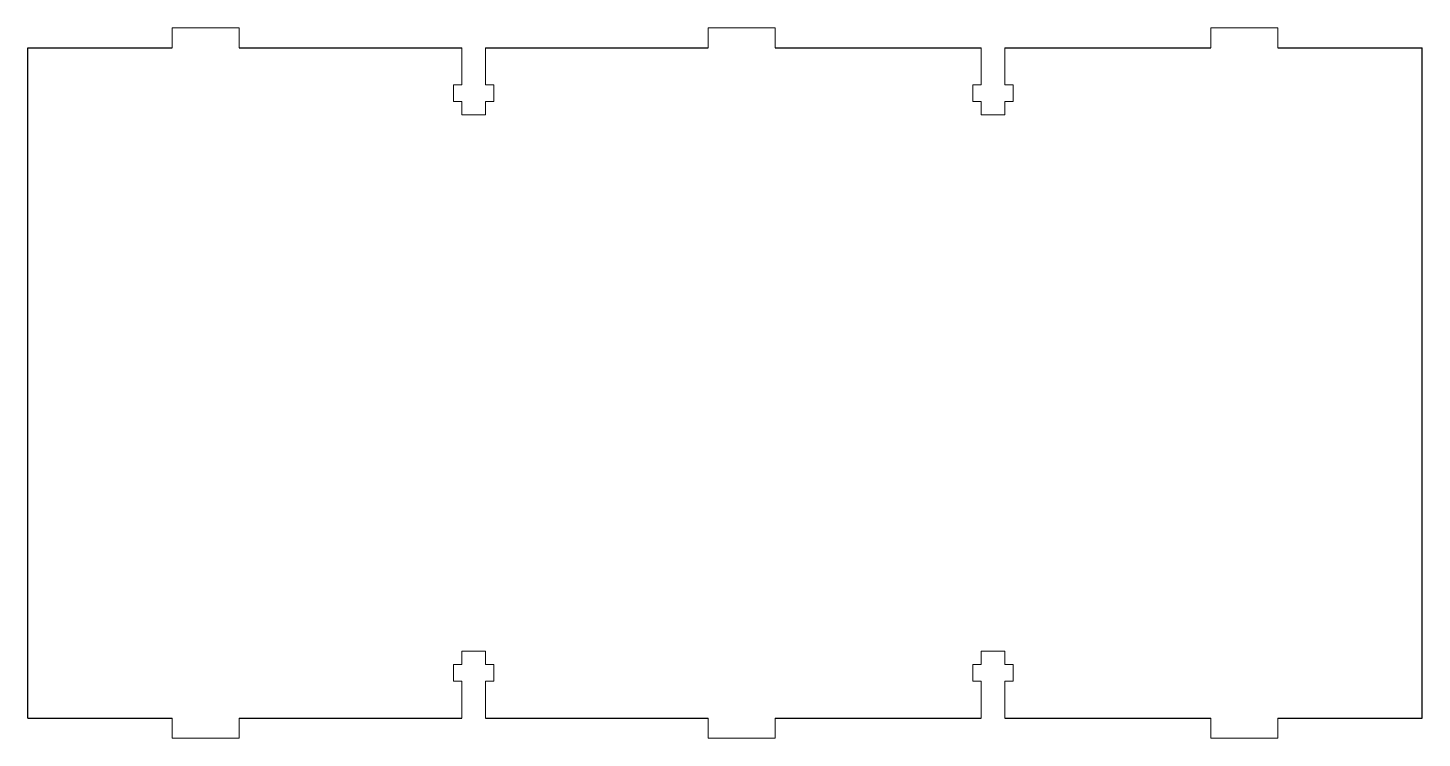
# Model space of a CAD drawing. Header units: millimetres. Extents: x 0 to 208, y 7 to 113.
import ezdxf

# ---------------------------------------------------------------- set-up
doc = ezdxf.new("R2010")
doc.units = ezdxf.units.MM
doc.layers.add('3x10_Male', color=1, linetype='CONTINUOUS', lineweight=0)
doc.layers.add('M3_ScrewJoint', color=1, linetype='CONTINUOUS', lineweight=0)
doc.layers.add('Panel', color=1, linetype='CONTINUOUS')

msp = doc.modelspace()

# ---------------------------------------------------------------- linework, layer by layer
at = {"layer": '3x10_Male'}
for p, q in [((21.53, 110), (21.53, 113)), ((21.53, 113), (31.53, 113)), ((31.53, 113), (31.53, 110)), ((101.49, 110), (101.49, 113)), ((101.49, 113), (111.49, 113)), ((111.49, 113), (111.49, 110)), ((176.47, 110), (176.47, 113)), ((176.47, 113), (186.47, 113)), ((186.47, 113), (186.47, 110)), ((21.53, 10), (21.53, 7)), ((31.53, 7), (31.53, 10)), ((101.49, 10), (101.49, 7)), ((111.49, 7), (111.49, 10)), ((176.47, 10), (176.47, 7)), ((186.47, 7), (186.47, 10)), ((21.53, 7), (31.53, 7)), ((101.49, 7), (111.49, 7)), ((176.47, 7), (186.47, 7))]:
    msp.add_line(p, q, dxfattribs=at)
at = {"layer": 'M3_ScrewJoint'}
for p, q in [((64.76, 110), (64.76, 104.5)), ((68.26, 104.5), (68.26, 110)), ((142.23, 110), (142.23, 104.5)), ((145.73, 104.5), (145.73, 110)), ((63.51, 102), (63.51, 104.5)), ((64.76, 104.5), (63.51, 104.5)), ((69.51, 104.5), (68.26, 104.5)), ((69.51, 102), (69.51, 104.5)), ((140.98, 102), (140.98, 104.5)), ((142.23, 104.5), (140.98, 104.5)), ((146.98, 104.5), (145.73, 104.5)), ((146.98, 102), (146.98, 104.5)), ((63.51, 102), (64.76, 102)), ((64.76, 102), (64.76, 100)), ((68.26, 100), (68.26, 102)), ((68.26, 102), (69.51, 102)), ((140.98, 102), (142.23, 102)), ((142.23, 102), (142.23, 100)), ((145.73, 100), (145.73, 102)), ((145.73, 102), (146.98, 102)), ((64.76, 100), (68.26, 100)), ((142.23, 100), (145.73, 100)), ((64.76, 20), (68.26, 20)), ((64.76, 18), (64.76, 20)), ((68.26, 20), (68.26, 18)), ((142.23, 20), (145.73, 20)), ((142.23, 18), (142.23, 20)), ((145.73, 20), (145.73, 18)), ((63.51, 18), (63.51, 15.5)), ((63.51, 18), (64.76, 18)), ((68.26, 18), (69.51, 18)), ((69.51, 18), (69.51, 15.5)), ((140.98, 18), (140.98, 15.5)), ((140.98, 18), (142.23, 18)), ((145.73, 18), (146.98, 18)), ((146.98, 18), (146.98, 15.5)), ((64.76, 15.5), (63.51, 15.5)), ((64.76, 10), (64.76, 15.5)), ((68.26, 15.5), (68.26, 10)), ((69.51, 15.5), (68.26, 15.5)), ((142.23, 15.5), (140.98, 15.5)), ((142.23, 10), (142.23, 15.5)), ((145.73, 15.5), (145.73, 10)), ((146.98, 15.5), (145.73, 15.5))]:
    msp.add_line(p, q, dxfattribs=at)
at = {"layer": 'Panel'}
for p, q in [((0, 110), (21.53, 110)), ((0, 10), (0, 110)), ((31.53, 110), (64.76, 110)), ((68.26, 110), (101.49, 110)), ((111.49, 110), (142.23, 110)), ((145.73, 110), (176.47, 110)), ((186.47, 110), (208, 110)), ((208, 10), (208, 110)), ((0, 10), (21.53, 10)), ((31.53, 10), (64.76, 10)), ((68.26, 10), (101.49, 10)), ((111.49, 10), (142.23, 10)), ((145.73, 10), (176.47, 10)), ((186.47, 10), (208, 10))]:
    msp.add_line(p, q, dxfattribs=at)

doc.saveas('drawing.dxf')
